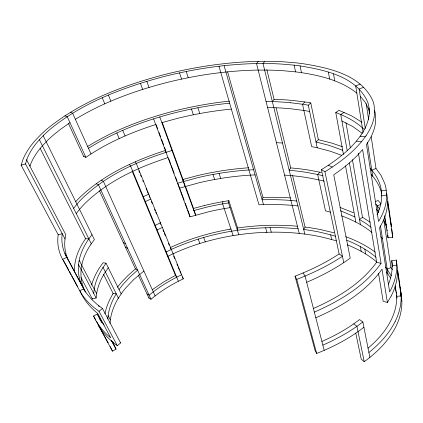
<?xml version="1.0" encoding="UTF-8"?>
<svg xmlns="http://www.w3.org/2000/svg" width="423" height="423" viewBox="0 0 423 423"><rect width="100%" height="100%" fill="white"/><g stroke="black" fill="none" stroke-linecap="round" stroke-linejoin="round"><path stroke-width="0.63" d="M374.646 112.069L374.128 105.47A114.506 58.591 -15.6 0 0 372.827 100.769C360.867 74.411 328.46 67.844 302.651 63.651A175.852 92.066 -18.3 0 0 296.592 62.911L283.881 61.837A263.048 147.373 -21.2 0 0 265.914 61.298L256.698 61.409A288.613 165.076 -22 0 0 225.258 63.545L218.897 64.28A287.439 164.177 -22 0 0 187.125 69.42L177.686 71.418A261.261 145.48 -21.5 0 0 162.141 75.167C121.491 86.165 80.846 101.594 47.804 128.365A105.576 49.803 -21.4 0 0 41.19 134.287L35.379 140.314A102.884 48.402 -21.4 0 0 22.699 160.232L21.15 165.171L58.2 234.781C56.909 243.193 58.517 251.992 62.673 259.415L79.725 290.85C84.309 299.167 91.289 305.945 99.035 311.333L117.34 345.728L120.592 342.91L102.488 308.483L97.047 304.391L91.246 298.998L86.541 293.329L83.638 288.777L79.725 290.85M369.274 112.761L368.845 106.469A109.303 55.889 -15.6 0 0 367.661 101.969C356.335 76.389 324.927 70.028 300.05 65.893A171.976 90.046 -18.4 0 0 294.122 65.153L281.686 64.074A256.988 143.72 -21.2 0 0 264.068 63.508L255.016 63.603A282.3 161.147 -22 0 0 224.1 65.665L217.845 66.379A281.142 160.264 -22 0 0 186.58 71.413M80.957 277.541L92.373 298.987L96.127 297.972L96.767 292.843A83.696 53.303 -22.9 0 1 105.01 272.497L108.293 267.759M93.705 293.366L94.366 288.248A84.193 53.139 -22.8 0 1 102.726 267.928M92.373 298.987L92.394 298.606M110.017 323.357L110.477 319.074A80.893 54.149 -23.3 0 1 118.065 298.622M107.754 319.058L108.23 314.775A81.353 54.022 -23.3 0 1 115.923 294.339L116.272 293.811L113.158 293.536L103.386 274.093M222.847 201.649L222.657 203.881L233.099 235.616M237.377 230.281L237.62 227.997L228.843 200.655L220.838 202.009A216.227 156.542 -23.1 0 0 204.436 205.52M238.81 234.733L228.557 202.903L228.843 200.655M65.042 238.969L25.507 163.918L26.929 159.222M29.906 166.139L30.155 165.404M227.585 71.804L262.99 197.446L262.128 199.788A233.914 172.901 -24 0 1 289.607 200.359L296.724 201.015M395.151 321.506C389.038 333.752 379.51 343.978 368.909 352.481M391.175 296.037L387.399 302.498L383.169 301.245L378.485 273.2M292.478 175.122L305.094 227.077L303.703 229.467L304.613 229.578A205.589 156.499 -23.2 0 1 319.878 232.19L330.654 234.818A139.913 101.441 -18.2 0 1 335.793 236.335M118.086 298.627L122.088 292.579A82.67 55.439 -23.3 0 1 125.562 288.153L133.673 279.608L143.894 271.053M112.809 294.101L113.158 293.536M102.747 267.928L106.041 263.191L121.163 293.874M276.166 107.96L290.733 167.931L289.195 170.279L290.157 170.358A223.265 154.337 -22.3 0 1 306.284 172.335L317.662 174.493A151.101 98.897 -18.3 0 1 323.093 175.772M367.328 143.175L366.461 144.433L378.559 221.43L379.336 220.145A102.139 61.467 -14.7 0 0 386.675 195.622L386.025 188.558A105.036 63.239 -14.9 0 0 384.719 183.46L381.033 175.413L375.994 168.486L371.193 136.698M90.934 244.288L94.398 239.571L43.188 135.677M366.138 135.545C355.632 150.778 340.51 162.099 324.959 171.764L321.417 169.66C336.327 160.428 350.836 149.631 360.978 135.096M306.675 282.278C321.977 275.77 336.793 267.944 350.228 258.109L333.736 174.768C344.338 167.587 354.421 159.423 362.606 149.52L381.054 263.36C364.732 286.234 339.653 301.023 314.352 312.095M88.486 239.392L91.987 234.686M358.44 153.274L376.644 262.202C361.094 283.822 337.38 297.877 313.427 308.462M88.862 238.868L85.599 238.704L85.197 239.265A91.516 54.519 -22.5 0 0 75.537 260.346L74.67 265.284L74.395 271.846M119.053 289.591L119.984 288.296A83.141 55.313 -23.2 0 1 123.49 283.87L130.194 276.716L137.618 270.138L135.455 268.906L99.437 190.725M76.225 213.541L80.619 208.111A92.457 52.241 -22.1 0 1 86.16 202.279C108.991 180.589 138.347 167.207 168 157.62M272.359 101.605L274.072 99.336L266.881 69.732M73.607 208.296L78.049 202.876A92.595 51.685 -22 0 1 82.173 198.493C106.919 174.498 139.431 160.391 171.997 150.498M258.242 61.377L256.534 63.572L299.241 233.422M264.835 61.298L263.016 63.508L304.835 234.083M321.306 172.494A154.49 101.102 -18.2 0 0 319.804 172.166L317.662 174.493L325.493 210.86A144.328 100.621 -18.3 0 1 330.749 212.288M342.445 146.733L331.944 143.143L318.366 139.675L316.007 141.98L329.242 145.401L342.678 150.244M318.366 139.675L310.768 102.916A168.121 95.963 -18.3 0 0 304.888 101.959L302.535 104.243L290.474 102.741M341.636 155.294L330.395 151.27L317.224 147.78A156.346 97.174 -18.3 0 0 311.661 146.622L302.535 104.243A164.42 93.864 -18.3 0 1 308.293 105.195L310.768 102.916M138.247 274.971L148.848 297.982L150.979 299.262C160.74 290.998 171.764 284.319 183.307 278.852L136.291 163.505L135.201 161.829M148.848 297.982L149.166 297.707M367.957 348.224C377.184 340.494 385.443 331.336 390.894 320.523A86.757 61.689 -13.3 0 0 396.748 296.75M99.035 311.333L102.488 308.483M135.455 268.906L127.746 275.717L122.051 281.649A87.498 58.252 -23.2 0 0 117.446 287.265M363.912 327.254C349.652 338.384 333.456 346.834 316.663 353.448L314.971 350.122L295.021 276.166C310.397 270.234 325.329 263 339.124 253.948L342.445 256.322C328.163 265.723 312.697 273.232 296.761 279.386L295.021 276.166M321.919 341.451C335.217 335.608 348.029 328.497 359.529 319.587L362.86 321.935C350.651 331.426 337.009 338.955 322.849 345.11M152.396 289.649L163.5 282.078L175.46 275.368L176.698 277.208M355.732 332.975L361.231 359.127L364.235 361.707C377.078 352.375 388.795 340.827 395.928 326.471A90.437 64.825 -13.2 0 0 401.876 301.477L401.136 294.085A93.007 66.691 -13.5 0 0 400.777 292.272M68.51 123.59L83.622 156.394L85.885 157.367C107.193 142.731 131.172 132.388 155.717 124.531M83.622 156.394L84.024 156.119M370.247 222.207L362.5 217.343L359.492 219.437L366.122 223.587L371.103 227.278M343.439 154.406L335.762 112.513L338.992 110.334L351.629 115.876L361.956 122.231M69.98 122.681L60.658 129.227L53.673 134.815A100.087 47.963 -21.4 0 0 47.429 140.51L41.967 146.295A97.427 46.567 -21.5 0 0 30.176 165.398M88.476 148.341C114.829 131.675 144.38 120.629 174.477 112.899A243.061 146.744 -21.8 0 1 189.261 109.472L198.25 107.685A267.283 165.213 -22.4 0 1 228.542 103.307L229.641 103.196M344.163 112.381L340.753 114.517L347.183 150.514M87.73 146.421C113.554 130.379 142.271 119.46 171.574 111.688A247.085 149.16 -21.8 0 1 189.583 107.426L198.725 105.607A273.216 169.184 -22.4 0 1 229.515 101.129M75.347 119.275C102.784 102.604 133.197 91.342 164.156 83.209A253.118 142.8 -21.5 0 1 179.347 79.572L188.584 77.642A278.725 161.216 -22 0 1 219.68 72.73L225.908 72.032A279.873 162.099 -22 0 1 256.666 70.112L265.67 70.065A254.847 144.645 -21.2 0 1 283.204 70.726L295.566 71.878A170.67 90.755 -18.4 0 1 301.472 72.661C320.941 75.701 341.15 80.613 356.853 93.155M117.34 345.728C109.61 340.081 102.704 333.086 98.073 324.653L112.455 351.164L116.034 349.176L111.26 340.277M62.673 259.415L66.755 257.3L85.43 292.119M166.213 251.928C182.191 243.928 199.233 238.149 216.634 234.146A204.404 154.813 -23.7 0 1 229.71 231.508L237.684 230.239M168.005 256.248C183.894 248.269 200.846 242.516 218.162 238.551A203.066 154.887 -23.8 0 1 231.18 235.939L239.117 234.686A222.181 172.573 -24.9 0 1 265.93 232.317M80.27 291.341C83.913 300.108 90.295 307.495 97.655 313.374L110.763 337.861C103.561 331.918 97.306 324.589 93.568 315.965L97.343 314.062L101.964 322.686M157.086 229.938L162.347 227.431M155.178 225.337L160.47 222.826M145.332 201.602L150.778 199.053M143.297 196.695L148.774 194.141M181.647 274.776C170.046 280.264 158.958 286.953 149.129 295.228L146.993 293.953M315.822 317.8C340.97 306.775 365.869 291.997 382.001 269.187L387.399 302.498M375.27 201.671L378.067 200.454L380.97 203.68M360.147 84.092L355.706 85.932L363.108 132.579M387.198 269.139L390.952 267.616L392.422 269.705M380.806 204.425L377.332 205.805L378.421 212.785M371.78 170.146L375.994 168.486M363.732 87.254L359.143 89.02L365.292 128.492M177.512 183.249L197.055 177.84A221.895 152.571 -22.7 0 1 210.929 174.847L219.378 173.351A243.336 170.818 -23.4 0 1 247.889 170.062L253.604 169.729M179.357 188.209L198.794 182.836A220.309 152.867 -22.7 0 1 212.6 179.881L221.002 178.4A241.549 171.082 -23.5 0 1 249.374 175.196L255.064 174.879M153.607 118.847L189.99 216.862L208.835 211.722A211.278 154.215 -23.3 0 1 222.234 208.946L230.086 207.64M161.856 122.644L176.47 118.63A241.147 147.405 -21.9 0 1 191.175 115.241L200.116 113.48A265.11 165.879 -22.5 0 1 230.249 109.203L231.344 109.097M228.557 202.903L220.669 204.23A212.727 154.041 -23.2 0 0 207.207 207.037L193.861 210.527L193.512 208.439L204.436 205.52M21.15 165.171L25.507 163.918M58.2 234.781L62.244 233.655C61.055 241.755 62.694 250.199 66.755 257.3M186.58 71.413L177.295 73.369A255.233 141.874 -21.5 0 0 162.014 77.055C122.469 87.751 82.876 102.673 50.76 128.761A100.78 47.513 -21.4 0 0 44.452 134.44L38.927 140.203A98.099 46.123 -21.4 0 0 26.945 159.222M229.842 229.245L231.143 229.023M386.278 190.149L381.403 190.91L381.779 193.411M237.62 227.997L237.948 227.949A228.52 176.502 -24.8 0 1 265.337 225.448L268.087 225.353A229.7 177.644 -24.8 0 1 297.512 226.247M392.375 264.698L391.777 260.674L396.288 260.071L396.716 265.734M381.699 195.627L386.638 195.114M384.681 215.603L387.986 237.784L392.703 237.377L392.052 230.662A100.235 64.946 -14.4 0 0 391.698 228.896M396.7 265.205L392.132 265.554L392.306 266.744M396.711 296.269L401.115 295.984M297.935 205.938L290.85 205.261A232.275 173.028 -24.2 0 0 263.492 204.61L258.961 204.78L218.977 66.247M265.93 232.312L271.312 232.179A223.021 173.404 -24.9 0 1 297.935 233.279L305.739 234.199A204.235 156.568 -23.3 0 1 320.941 236.854L331.664 239.518A139.051 101.573 -18.2 0 1 336.322 240.899M266.067 101.483L273.38 101.636A244.668 148.573 -21.5 0 1 290.474 102.741M267.585 107.532L274.865 107.717A242.733 149.234 -21.6 0 1 291.875 108.907L303.878 110.466A163.225 94.403 -18.3 0 1 309.604 111.45M274.072 99.336L275.124 99.368A250.395 152.296 -21.5 0 1 292.557 100.457L304.888 101.959M276.43 142.699L282.506 143.006M284.579 175.106L291.442 175.63A221.663 154.633 -22.3 0 1 307.495 177.665L318.82 179.87A150.091 99.188 -18.3 0 1 324.224 181.171M290.733 167.931L291.722 168.01A228.425 158.117 -22.3 0 1 308.171 169.988L319.804 172.166M360.126 136.306L365.261 136.803M298.083 228.822L296.772 228.684A224.523 173.382 -24.8 0 0 270.027 227.659M305.094 227.077L306.035 227.193A210.3 160.264 -23.3 0 1 321.607 229.821L332.615 232.481A143.048 103.693 -18.2 0 1 334.038 232.872M106.041 263.191L103.022 262.762L99.537 267.743A88.28 55.741 -22.9 0 0 91.564 285.139M356.404 141.097L361.364 141.874M376.644 262.202L381.054 263.36M340.05 207.45L353.549 212.774M340.52 210.739L354.902 216.951M64.925 115.802L67.209 116.653L85.885 157.367M341.525 215.82C352.407 219.849 362.908 225.184 371.97 232.486M345.845 236.706C356.245 240.555 366.307 245.53 375.238 252.15M335.762 112.513C346.03 116.388 356.044 121.57 363.976 129.285M346.876 240.269C357.372 244.478 367.45 249.972 376.11 257.295M347.272 244.801C357.768 249.02 367.857 254.503 376.528 261.821M341.906 120.978L352.74 126.519L362.315 133.419M96.217 183.73L98.459 184.772L150.979 299.262M70.578 112.254L72.624 113.242L91.008 153.946M328.401 165.203L332.219 167.111M123.31 242.543L125.499 243.722M125.409 247.101L127.598 248.29M101.356 180.166L103.386 181.351L155.119 295.91M120.217 342.646L120.592 342.91M353.808 323.807L356.922 326.334L364.235 361.707M360.274 96.28L365.213 102.276L368.766 109.377A108.489 56.354 -15.6 0 1 369.512 111.868M370.104 168.264C374.471 172.907 378.019 178.395 379.97 184.486A100.272 60.336 -14.9 0 1 381.171 189.356L381.705 196.098M371.071 174.392C375.418 179.072 378.95 184.597 380.901 190.71A99.595 60.605 -14.8 0 1 381.773 193.956M375.703 203.844L379.791 209.142M376.592 209.512L378.22 211.479M380.88 236.795L382.477 238.815M104.079 325.065L100.267 319.635L97.343 314.062M385.644 267.072L391.338 275.801M386.411 271.963L390.619 278.075M129.39 164.484L130.601 166.102L178.384 281.274M303.048 272.935L305.073 276.039L324.198 350.344M171.326 249.459L170.205 247.608C184.201 241.105 198.905 236.171 213.906 232.555A207.762 157.324 -23.7 0 1 229.842 229.245M182.176 276.954L183.307 278.852M68.732 270.175L63.503 260.42M69.356 271.328L71.233 274.786M71.857 275.939L77.8 286.889L77.562 286.35M93.568 315.965L95.772 320.031M96.391 321.179L108.087 342.736L107.833 342.175M116.034 349.176L112.756 342.048M64.909 253.573L84.415 289.945M112.005 341.409L114.041 345.205M99.294 317.964L101.515 322.109M112.455 351.164L110.181 346.506M98.511 305.565L99.109 306.696M78.541 264.581L96.127 297.972M26.67 159.957L65.824 234.76C63.862 242.765 64.46 251.415 67.807 258.971M79.196 260.314L96.634 293.641M108.119 315.574L110.366 319.878M40.1 148.193L85.599 238.704M39.381 139.696L91.299 243.759M103.096 267.399L118.408 298.093M383.64 219.939L386.22 226.358A95.698 61.975 -14.4 0 1 386.691 228.008M84.859 290.95C80.946 282.77 79.958 273.295 81.93 264.46A86.741 52.182 -22.5 0 1 90.908 244.283M81.729 284.943C78.181 277.028 77.43 267.971 79.355 259.532A87.27 51.966 -22.5 0 1 88.465 239.392M132.071 170.929L175.46 275.368M102.266 97.798L104.772 103.836M116.859 132.975L119.191 138.601M108.415 95.117L110.879 101.166M122.77 130.337L125.065 135.968M138.834 170.728L139.579 172.558M140.573 175L141.324 176.83M142.815 180.494L143.312 181.71M146.051 188.425L146.797 190.255M147.299 191.476L148.045 193.306M149.039 195.743L149.784 197.578M151.281 201.237L152.275 203.68M154.517 209.168L155.262 210.998M155.764 212.219L156.51 214.049M159.994 222.593L160.74 224.423M162.982 229.916L163.727 231.746M164.224 232.962L165.472 236.013M168.46 243.336L169.205 245.166M173.71 256.201L174.704 258.643M176.946 264.137L177.692 265.967M178.194 267.188L179.437 270.239M179.934 271.46L180.684 273.29M384.206 217.374L385.364 220.61A96.322 61.774 -14.5 0 1 385.834 222.26M140.415 83.305L142.678 89.406M198.25 239.106L199.868 243.479M156.055 124.505L157.657 128.819M159.027 132.515L160.624 136.83M161.538 139.294L163.595 144.84M164.51 147.304L165.652 150.382C134.937 160.317 104.576 174.17 80.793 196.468A97.464 54.456 -22 0 0 75.617 201.776M168.745 158.715L170.776 164.198M171.225 165.414L174.165 173.33M175.519 176.983L177.1 181.245M178.014 183.719L178.702 185.575M178.934 186.194L180.515 190.456M180.965 191.672L184.121 200.19M185.253 203.236L187.283 208.713M187.733 209.93L189.314 214.186M162.295 122.591L183.429 180.7M185.454 186.268L193.512 208.439M183.524 181.43L185.332 186.4M194.083 210.464L195.78 215.122M146.807 81.322L149.033 87.439M159.783 116.944L195.558 215.185M203.675 237.483L205.271 241.861M179.542 72.878L181.583 79.085M191.439 109.018L193.337 114.797M212.975 174.466L214.635 179.5M186.226 71.487L188.23 77.716M197.906 107.749L199.772 113.544M219.056 173.404L220.684 178.453M395.114 287.825L395.642 289.512A88.798 63.651 -13.5 0 1 396.102 291.209M265.596 227.77L266.897 232.285M224.105 65.66L263.492 204.605M271.312 232.179L270.027 227.653L264.618 227.801A223.677 172.547 -24.7 0 0 237.684 230.234M296.761 279.386L316.663 353.448M189.541 214.799L189.99 216.862M294.122 65.153L295.566 71.878M330.654 234.818L331.664 239.518M321.417 169.66L339.124 253.948M300.05 65.893L301.472 72.661M308.293 105.195L317.224 147.78M324.959 171.764L343.751 262.641M362.86 321.935L369.876 357.393M165.779 151.032L166.033 152.322M328.354 72.1L329.628 79.064M345.543 165.885L355.843 222.091M360.333 246.577L361.21 251.378M333.493 73.872L334.746 80.878M349.403 162.955L360.412 224.592M364.8 249.168L365.657 253.98M345.972 122.733L350.387 148.008M352.422 159.672L362.5 217.343M400.428 289.131L401.136 296.512M367.418 142.139L372.737 176.285M380.446 225.797L387.96 274.035M183.291 181.499L182.974 179.463L197.028 175.725A227.035 156.309 -22.7 0 1 211.146 172.674L219.738 171.141A248.661 174.81 -23.4 0 1 248.719 167.778M391.777 260.674L392.142 266.035M366.202 103.609L368.65 119.825M383.809 220.256L390.952 267.616M369.062 107.913L369.528 111.016M369.279 112.322L369.464 113.57M395.156 285.858L396.986 298.125M396.288 260.071L401.395 295.756M401.067 294.646L401.781 299.611M392.703 237.377L387.542 201.406L387.553 201.919A101.441 61.742 -14.6 0 1 380.314 226.485L379.558 227.78L389.641 291.965L390.339 290.67A94.392 63.989 -13.8 0 0 396.742 265.729M401.829 300.949L397.467 270.556L397.483 271.085M396.42 292.039L396.547 293.208M387.891 235.362L387.986 237.784M396.668 294.974L396.726 296.75M374.974 111.857A113.655 59.077 -15.6 0 1 375.196 112.93L375.724 119.577A110.514 57.422 -15.4 0 1 367.312 143.175M374.567 110.266A113.655 59.077 -15.6 0 1 374.847 111.323M374.678 112.063A111.344 56.946 -15.5 0 1 366.122 135.545M104.941 313.818A85.303 56.666 -23.3 0 1 112.788 294.101M400.068 287.317A93.568 66.591 -13.6 0 1 400.317 288.523M386.231 223.92A96.322 61.774 -14.5 0 1 386.458 225.041M387.087 229.678A95.698 61.975 -14.4 0 1 387.315 230.799M390.588 221.964A100.896 64.74 -14.5 0 1 391.227 224.888L391.487 226.517L386.923 194.818A104.322 63.519 -14.8 0 0 386.564 193.094M381.736 196.092A97.375 58.57 -14.7 0 1 377.03 214.815M369.305 112.761A106.141 54.25 -15.5 0 1 360.962 135.096M392.169 266.035A89.999 60.986 -13.8 0 1 388.499 284.198M397.509 271.085A93.8 64.137 -13.8 0 1 391.164 296.037M395.505 286.842A89.338 63.55 -13.6 0 1 395.764 287.984M262.99 197.451A238.99 176.893 -24.1 0 1 290.4 197.948M400.354 290.474A93.007 66.691 -13.5 0 1 400.644 291.669M401.163 296.512A90.987 64.73 -13.3 0 1 395.14 321.506"/></g></svg>
